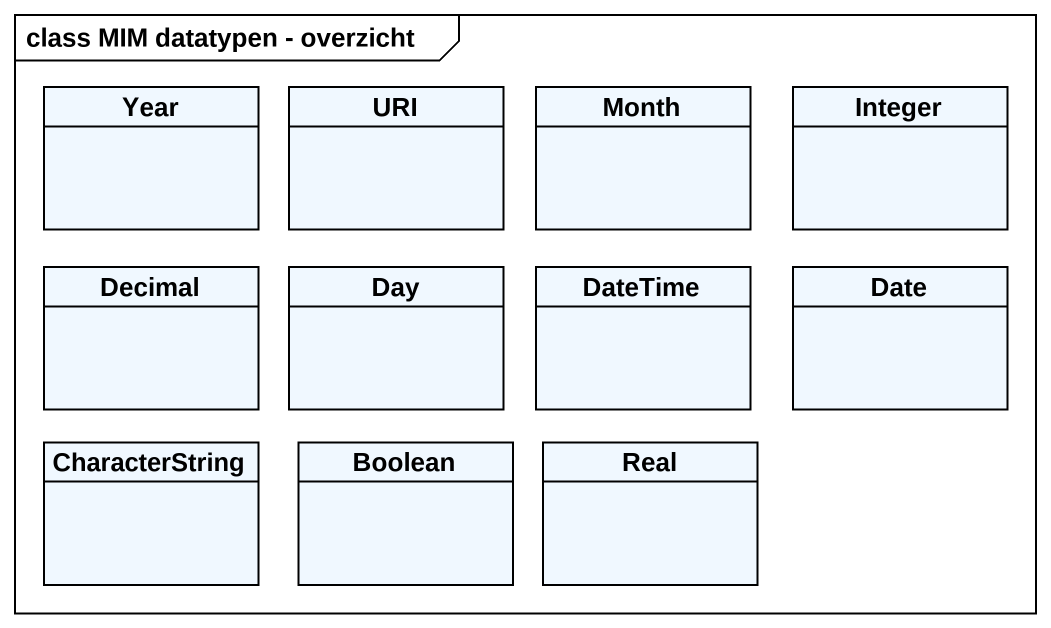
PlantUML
@startuml
mainframe class MIM datatypen - overzicht
hide circle
hide empty members
class Year #F0F8FF
class URI #F0F8FF
class Month #F0F8FF
class Integer #F0F8FF
class Decimal #F0F8FF
class Day #F0F8FF
class DateTime #F0F8FF
class Date #F0F8FF
class CharacterString #F0F8FF
class Boolean #F0F8FF
class Real #F0F8FF
@enduml
